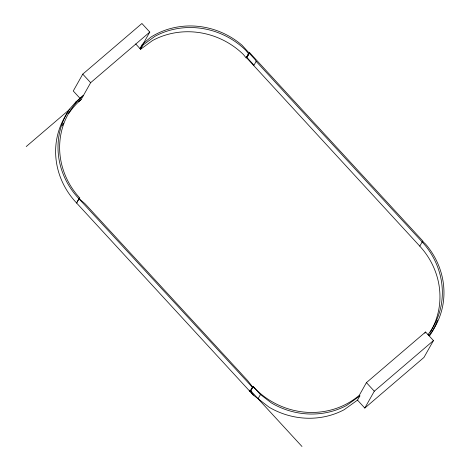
<?xml version="1.0" encoding="UTF-8"?>
<svg xmlns="http://www.w3.org/2000/svg" width="470" height="470" viewBox="0 0 470 470"><rect width="100%" height="100%" fill="white"/><g stroke="black" fill="none" stroke-linecap="round" stroke-linejoin="round"><path stroke-width="0.7" d="M140.301 48.927L149.795 32.072L141.917 23.5L82.761 74.125L73.261 90.986L79.976 98.283M75.241 103.359L76.258 101.549L83.519 95.34A76.111 71.834 29.4 0 0 79.8 198.052L79.125 199.257M68.673 113.617A76.111 71.834 29.4 0 1 81.14 99.552L90.639 82.697L149.795 32.072M139.942 48.539L142.316 44.327L142.974 45.038L140.595 49.25L135.713 43.939M249.928 391.522L250.774 390.799L253.148 386.581A76.111 71.834 29.4 0 0 359.297 395.276L359.879 395.91L357.5 400.123L344.152 409.717A76.111 71.834 29.4 0 1 269.057 407.185L253.33 395.088L76.581 202.987L78.96 198.775L79.8 198.052M76.581 202.987L79.072 198.675M140.595 49.25L152.562 40.52A76.111 71.834 29.4 0 1 243.454 54.544L246.127 57.898L248.501 53.68L249.664 52.687L423.012 241.216L422.166 241.938L419.798 246.163A76.099 71.822 29.4 0 1 430.091 332.372M248.818 53.41L246.445 57.622L419.792 246.157M249.188 53.092L246.815 57.305L252.972 64.079L253.771 65.588L256.144 61.376L255.351 59.86L242.062 45.249A76.111 71.834 29.4 0 0 150.7 37.242L142.874 43.857M249.664 52.687L247.291 56.899L246.127 57.898M249.993 391.463L252.66 386.998L247.578 380.524L84.994 203.698L78.132 197.876A76.111 71.834 29.4 0 1 69.443 109.228L76.258 101.549M250.287 391.216L252.66 386.998M258.077 398.736L260.451 394.524L253.148 386.581M359.297 395.276L366.418 382.633L425.573 332.008L433.457 340.58L423.958 357.435L364.802 408.06L357.5 400.123M364.802 408.06L374.302 391.204L433.457 340.58M424.874 333.254L425.573 332.008M68.526 111.795L67.063 113.44A76.111 71.834 29.4 0 0 75.758 202.094L76.698 202.887M428.628 335.404L431.131 332.778A76.111 71.834 29.4 0 0 425.55 244.042L422.712 241.474L422.172 241.95A76.099 71.822 29.4 0 1 427.976 334.675M26.214 146.564L70.001 109.087M78.549 101.773L81.14 99.552M142.974 45.038L154.936 36.307A76.111 71.834 29.4 0 1 245.828 50.325L248.501 53.68M359.879 395.91L346.525 405.504A76.111 71.834 29.4 0 1 271.431 402.972L260.451 394.524M78.96 198.775L252.372 387.251M256.144 61.376L422.166 241.938M82.761 74.125L90.639 82.697M366.418 382.633L374.302 391.204M301.993 446.5L250.774 390.799A76.111 71.834 29.4 0 0 251.767 391.857M249.441 390.135L253.33 395.088M62.257 125.772A76.111 71.834 29.4 0 1 63.403 123.099M437.505 320.405A76.111 71.834 29.4 0 1 429.58 335.821"/></g></svg>
